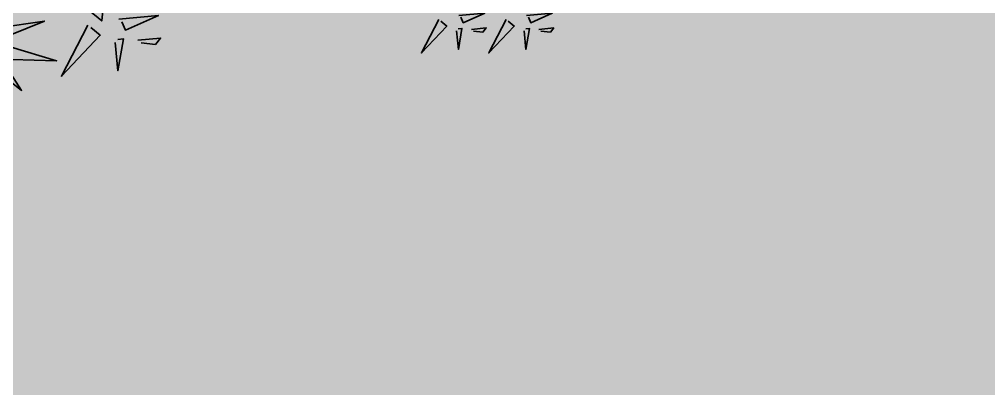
# Model space of a CAD drawing. Header units: millimetres. Extents: x -176651 to 424033, y -469666 to 486614.
# Drawn here: x 192049 to 192754, y 133108 to 133376 of the extents above; entities that cross this region are included whole.
import ezdxf

# ---------------------------------------------------------------- set-up
doc = ezdxf.new("R2010")
doc.units = ezdxf.units.MM
doc.layers.add('1625_East Villa$0$ad-Landscape', color=8, linetype='Continuous', lineweight=35)
doc.layers.add('1625_East Villa$0$ad-Verandah', color=8, linetype='Continuous')

# ---------------------------------------------------------------- blocks, each defined once
blk = doc.blocks.new('1625_East Villa$0$bamboo')
at = {"layer": '1625_East Villa$0$ad-Landscape', "color": 76}
for points in [[(1457.4, 18.7), (1599.3, 92.2), (1485.9, -15.8), (1464.5, 10)], [(1441.3, -67.1), (1430.8, -177.1), (1471.2, -85.8), (1448.4, -75.7)], [(1505.7, -57.4), (1584.3, -65), (1495.6, -80.2), (1497.1, -64.5)], [(1499.7, -120.3), (1493.7, -183.2), (1510.9, -169), (1506.8, -128.9)], [(1457.4, -267.7), (1599.3, -194.1), (1485.9, -302.2), (1464.5, -276.3)], [(1505.7, -343.8), (1584.3, -351.4), (1495.6, -366.6), (1497.1, -350.9)], [(1441.3, -353.4), (1430.8, -463.5), (1471.2, -372.2), (1448.4, -362)], [(1499.7, -406.7), (1493.7, -469.6), (1510.9, -455.4), (1506.8, -415.3)], [(1203.3, -511.5), (1247, -502.3), (1187.1, -651.7), (1205.5, -522.4)], [(1286.7, -528.1), (1379.3, -588.5), (1317.2, -510.3), (1297.6, -525.8)], [(1247.5, -559.2), (1293.6, -560.9), (1297, -685.7), (1258.5, -556.9)], [(1198, -772.2), (1339.9, -698.7), (1226.5, -806.7), (1205.1, -780.8)], [(1158, -776.3), (1186.4, -810.8), (1026.2, -827), (1149.3, -783.4)], [(1181.9, -857.9), (1171.4, -968), (1211.8, -876.7), (1189, -866.6)], [(1246.3, -848.3), (1324.9, -855.9), (1236.2, -871.1), (1237.7, -855.4)], [(1240.3, -911.2), (1234.3, -974.1), (1251.5, -959.9), (1247.4, -919.8)]]:
    blk.add_lwpolyline(points, dxfattribs=at)
blk = doc.blocks.new('1625_East Villa$0$zw$959F')
at = {"transparency": 33554559}
h = blk.add_hatch(color=256, dxfattribs=at)
h.dxf.hatch_style = 1
h.set_gradient(color1=(153, 204, 0), color2=(63, 127, 0), tint=1, name='INVSPHERICAL')
h.paths.add_polyline_path([(0, -8875), (2430, -8875), (2430, -4975), (0, -4975)])
h = blk.add_hatch(dxfattribs=at)
h.set_pattern_fill('GRASS', color=74)
h.set_pattern_definition([(90, (-1096435.541, 661200.024), (-17.96051224, 17.96051224), [4.7625, -31.1585245]), (45, (-1096435.54, 661200.024), (-17.96051224, 17.96051224), [4.7625, -20.6375]), (135, (-1096435.54, 661200.024), (-17.96051224, -17.96051224), [4.7625, -20.6375])])
h.paths.add_polyline_path([(0, -8875), (2430, -8875), (2430, -4975), (0, -4975)])
at = {"layer": '1625_East Villa$0$ad-Landscape', "linetype": 'Continuous', "rotation": 89.99999999999984}
for p, xscale, yscale, zscale in [((563.55, -5529.23), -0.2620739326953541, 0.2620739326953541, 0.2620739326953535), ((1024.35, -5589.37), -0.1713600815364863, 0.1713600815364863, 0.171360081536486)]:
    blk.add_blockref('1625_East Villa$0$bamboo', p, dxfattribs=dict(at, xscale=xscale, yscale=yscale, zscale=zscale))
blk = doc.blocks.new('1625_East Villa')
at = {"layer": '1625_East Villa$0$ad-Verandah'}
blk.add_blockref('1625_East Villa$0$zw$959F', (12120, 13620), dxfattribs=at)
blk = doc.blocks.new("All Plot's Villa Plans")
at = {"ltscale": 5}
blk.add_blockref('1625_East Villa', (179213.06, 125594.9), dxfattribs=at)

msp = doc.modelspace()

# ---------------------------------------------------------------- block references
at = {"ltscale": 5}
msp.add_blockref("All Plot's Villa Plans", (0, 0), dxfattribs=at)

doc.saveas('drawing.dxf')
